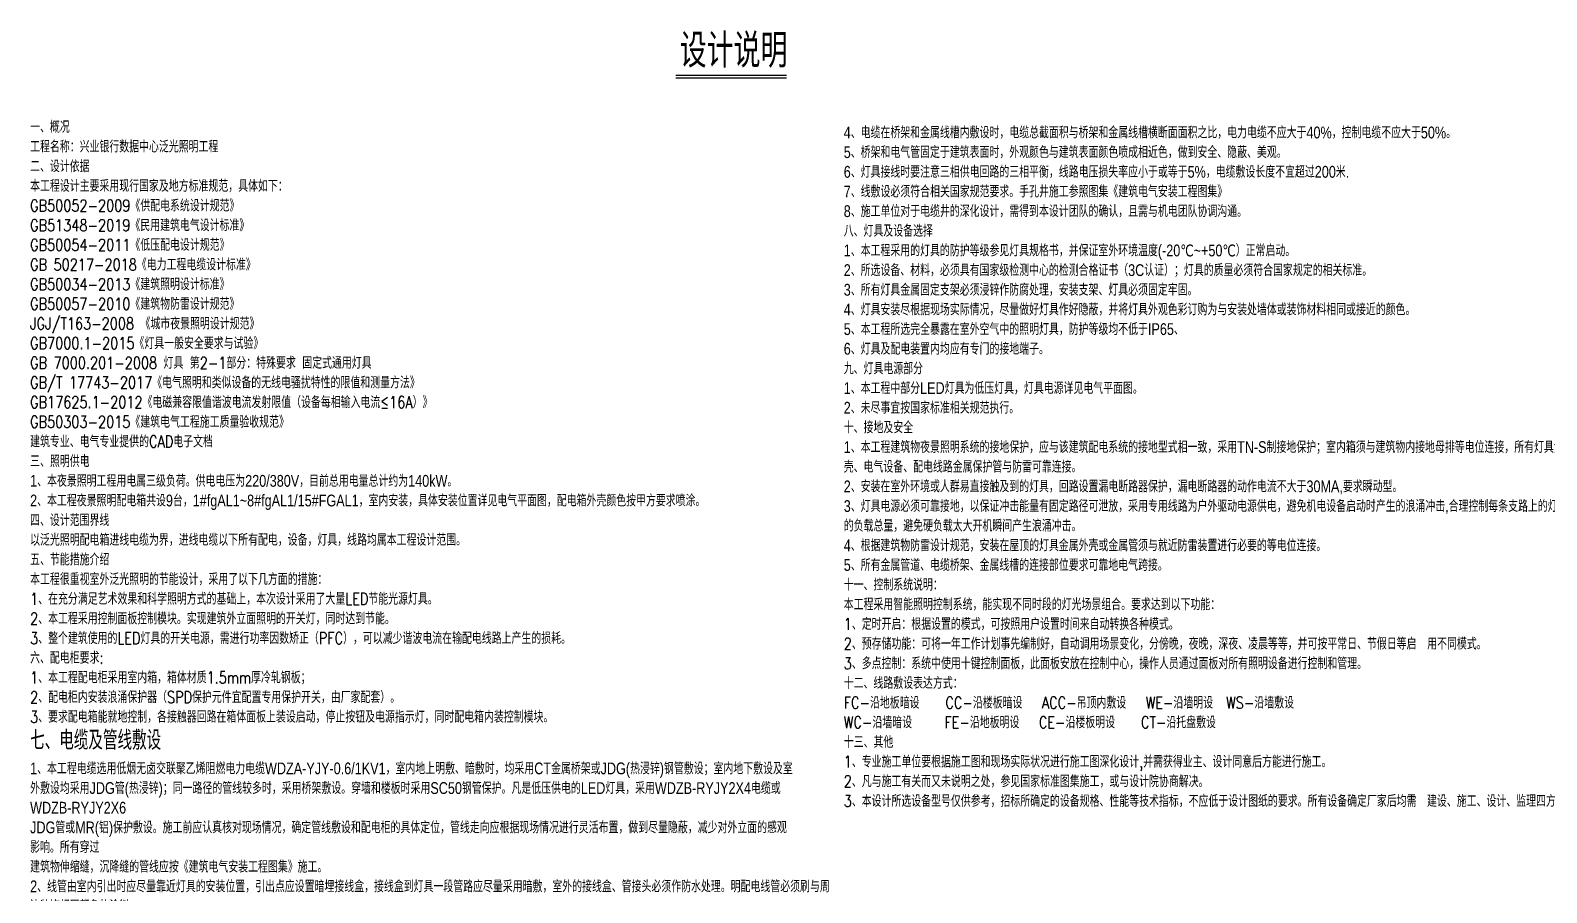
# Model space of a CAD drawing. Header units: millimetres. Extents: x -158656 to -149924, y -51573 to -51018.
# Drawn here: x -158656.5 to -158206.4, y -51372.2 to -51116.3 of the extents above; entities that cross this region are included whole.
import ezdxf

# ---------------------------------------------------------------- set-up
doc = ezdxf.new("R2010")
doc.units = ezdxf.units.MM
doc.header["$MEASUREMENT"] = 0
doc.layers.add('FG-灯具', color=3, linetype='Continuous')
doc.layers.add('！景观照明', color=7, linetype='Continuous')
doc.styles.add('_TEL_DIM', font='SIMPLEX', dxfattribs={"width": 0.8, "height": 3.5, "bigfont": 'HZTXT'})

msp = doc.modelspace()

# ---------------------------------------------------------------- linework, layer by layer
at = {"layer": '！景观照明'}
for p, q in [((-158464.9, -51129.67), (-158432.04, -51129.67)), ((-158464.9, -51130.41), (-158432.04, -51130.41))]:
    msp.add_line(p, q, dxfattribs=at)

# ---------------------------------------------------------------- texts
at = {"layer": 'FG-灯具', "style": '_TEL_DIM', "width": 0.8}
msp.add_text('设计说明 ', height=10, dxfattribs=at).set_placement((-158463.75, -51127.35))
at = {"layer": 'FG-灯具', "char_height": 3.5, "attachment_point": 1, "style": '_TEL_DIM'}
for s, insert in [('{\\Fbzxw,bzhz|c134;\\H0.99999x;\\C7;一、概况\\P工程名称：兴业银行数据中心泛光照明工程 \\P二\\A1;、\\A0;设计依据\\Fsimplex|c134;\\H1.5556x; \\H0.64286x;\\P\\Fbzxw,bzhz|c134;本工程设计主要采用现行国家及地方标准规范，具体如下：\\Fsimplex|c134;\\H1.656x; \\H0.60386x;\\PGB50052-2009\\Fbzxw,bzhz|c134;《供配电系统设计规范》\\Fsimplex|c134;\\H1.6216x; \\H0.61669x;\\PGB51348-2019\\Fbzxw,bzhz|c134;《民用建筑电气设计标准》\\Fsimplex|c134;\\H1.634x; \\H0.61199x;\\PGB50054-2011\\Fbzxw,bzhz|c134;《低压配电设计规范》\\Fsimplex|c134;\\H1.6289x; \\H0.61392x;\\PGB 50217-2018\\Fbzxw,bzhz|c134;《电力工程电缆设计标准》\\Fsimplex|c134;\\H1.6316x; \\H0.6129x;\\PGB50034-2013\\Fbzxw,bzhz|c134;《建筑照明设计标准》\\Fsimplex|c134;\\H1.6376x; \\H0.61066x;\\PGB50057-2010\\Fbzxw,bzhz|c134;《建筑物防雷设计规范》\\Fsimplex|c134;\\H1.6277x; \\H0.61436x;\\PJGJ/T163-2008 \\Fbzxw,bzhz|c134;《城市夜景照明设计规范》\\Fsimplex|c134;\\H1.6241x; \\H0.61573x;\\PGB7000.1-2015\\Fbzxw,bzhz|c134;《灯具一般安全要求与试验》\\Fsimplex|c134;\\H1.6253x; \\H0.61527x;\\PGB 7000.201-2008 \\Fbzxw,bzhz|c134;灯具\\Fsimplex|c134; \\Fbzxw,bzhz|c134;第\\Fsimplex|c134;2-1\\Fbzxw,bzhz|c134;部分：特殊要求\\Fsimplex|c134; \\Fbzxw,bzhz|c134;固定式通用灯具\\Fsimplex|c134;\\H1.6249x; \\H0.61542x;\\PGB/T 17743-2017\\Fbzxw,bzhz|c134;《电气照明和类似设备的无线电骚扰特性的限值和测量方法》\\Fsimplex|c134;\\H1.625x; \\H0.61537x;\\PGB17625.1-2012\\Fbzxw,bzhz|c134;《电磁兼容限值谐波电流发射限值（设备每相输入电流\\Fsimplex|c134;≤16A\\Fbzxw,bzhz|c134;）》\\Fsimplex|c134;\\H1.625x; \\H0.61539x;\\PGB50303-2015\\Fbzxw,bzhz|c134;《建筑电气工程施工质量验收规范》\\Fsimplex|c134;\\H1.625x; \\H0.61538x;\\P\\Fbzxw,bzhz|c134;建筑专业、电气专业提供的\\Fsimplex|c134;CAD\\Fbzxw,bzhz|c134;电子文档\\Fsimplex|c134;\\H1.625x; \\Fbzxw,bzhz|c134;\\H0.61539x;\\P三\\A1;、\\A0;照明供电\\H1.625x; \\H0.61538x;\\P\\pt42;1\\A1;、\\A0;本夜景照明工程用电属三级负荷。供电电压为220/380V，目前总用电量总计约为140kW。\\H1.625x; \\H0.61538x;\\P\\ptz;2\\A1;、\\A0;本工程夜景照明配电箱共设9台，1#fgAL1~8#fgAL1/15#FGAL1，室内安装，具体安装位置详见电气平面图，配电箱外壳颜色按甲方要求喷涂。\\H1.625x; \\H0.61538x;\\P\\H0.99998x;四\\A1;、\\A0;设计范围界线\\H1.625x; \\H0.61538x;\\P以泛光照明配电箱进线电缆为界，进线电缆以下所有配电，设备，灯具，线路均属本工程设计范围。\\H1.6329x; \\Fxd-hzs,xd-hztxt|c134;\\H0.61241x;\\W0.7;\\P\\Fbzxw,bzhz|c134;\\W0.8;五\\A1;、\\A0;节能措施介绍\\Fsimplex|c134;\\H1.6255x; \\H0.61521x;\\P\\Fbzxw,bzhz|c134;本工程很重视室外泛光照明的节能设计，采用了以下几方面的措施：\\Fsimplex|c134;\\H1.6248x; \\H0.61544x;\\P1\\A1;\\Fbzxw,bzhz|c134;、\\A0;在充分满足艺术效果和科学照明方式的基础上，本次设计采用了大量\\Fsimplex|c134;LED\\Fbzxw,bzhz|c134;节能光源灯具。\\Fsimplex|c134;\\H1.6251x; \\H0.61536x;\\P2\\A1;\\Fbzxw,bzhz|c134;、\\A0;本工程采用控制面板控制模块。实现建筑外立面照明的开关灯，同时达到节能。\\Fsimplex|c134;\\H1.625x; \\H0.61539x;\\P3\\A1;\\Fbzxw,bzhz|c134;、\\A0;整个建筑使用的\\Fsimplex|c134;LED\\Fbzxw,bzhz|c134;灯具的开关电源，需进行功率因数矫正（\\Fsimplex|c134;PFC\\Fbzxw,bzhz|c134;），可以减少谐波电流在输配电线路上产生的损耗。\\Fsimplex|c134;\\H1.6329x; \\H0.61241x;\\P\\Fbzxw,bzhz|c134;六\\A1;、\\A0;配电柜要求\\Fsimplex|c134;:\\H1.6293x; \\H0.61377x;\\P1\\A1;\\Fbzxw,bzhz|c134;、\\A0;本工程配电柜采用室内箱，箱体材质\\Fsimplex|c134;1.5mm\\Fbzxw,bzhz|c134;厚冷轧钢板；\\Fsimplex|c134;\\H1.6236x; \\H0.61592x;\\P2\\A1;\\Fbzxw,bzhz|c134;、\\A0;配电柜内安装浪涌保护器（\\Fsimplex|c134;SPD\\Fbzxw,bzhz|c134;保护元件宜配置专用保护开关，由厂家配套）。\\Fsimplex|c134;\\H1.6255x; \\H0.61521x;\\P3\\A1;\\Fbzxw,bzhz|c134;、\\A0;要求配电箱能就地控制，各接触器回路在箱体面板上装设启动，停止按钮及电源指示灯，同时配电箱内装控制模块。\\Fsimplex|c134;\\H1.6248x; \\P\\Fbzxw,bzhz|c134;七、电缆及管线敷设\\P\\H0.61551x;1、本工程电缆选用低烟无卤交联聚乙烯阻燃电力电缆WDZA-YJY-0.6/1KV1，室内地上明敷、暗敷时，均采用CT金属桥架或JDG(热浸锌)钢管敷设；室内地下敷设及室外敷设均采用JDG管(热浸锌)；同一路径的管线较多时，采用桥架敷设。穿墙和楼板时采用SC50钢管保护。凡是低压供电的LED灯具，采用WDZB-RYJY2X4电缆或WDZB-RYJY2X6\\PJDG管或MR(铝)保护敷设。施工前应认真核对现场情况，确定管线敷设和配电柜的具体定位，管线走向应根据现场情况进行灵活布置，做到尽量隐蔽，减少对外立面的感观影响。所有穿过\\P建筑物伸缩缝，沉降缝的管线应按《建筑电气安装工程图集》施工。\\P2、线管由室内引出时应尽量靠近灯具的安装位置，引出点应设置暗埋接线盒，接线盒到灯具一段管路应尽量采用暗敷，室外的接线盒、管接头必须作防水处理。明配电线管必须刷与周\\P边装饰相同颜色的涂料。\\P3、、室外电缆的交叉连接部分，接头应放置在接线盒内，所有线缆接头均需做搪锡处理，并加设热缩套管，做好防水处理。}', (-158656.53, -51143.24)), ('{\\Fbzxw,bzhz|c134;\\H0.99999x;\\C7;4、电缆在桥架和金属线槽内敷设时，电缆总截面积与桥架和金属线槽横断面面积之比，电力电缆不应大于40%，控制电缆不应大于50%。\\P5、桥架和电气管固定于建筑表面时，外观颜色与建筑表面颜色喷成相近色，做到安全、隐蔽、美观。\\P6、灯具接线时要注意三相供电回路的三相平衡，线路电压损失率应小于或等于5%，电缆敷设长度不宜超过200米.\\P7、线敷设必须符合相关国家规范要求。手孔井施工参照图集《建筑电气安装工程图集》\\P8、施工单位对于电缆井的深化设计，需得到本设计团队的确认，且需与机电团队协调沟通。\\P八、灯具及设备选择\\P1、本工程采用的灯具的防护等级参见灯具规格书，并保证室外环境温度(-20℃~+50℃）正常启动。\\P2、所选设备、材料，必须具有国家级检测中心的检测合格证书（3C认证）；灯具的质量必须符合国家规定的相关标准。\\P3、所有灯具金属固定支架必须浸锌作防腐处理，安装支架、灯具必须固定牢固。\\P4、灯具安装尽根据现场实际情况，尽量做好灯具作好隐蔽，并将灯具外观色彩订购为与安装处墙体或装饰材料相同或接近的颜色。\\P5、本工程所选完全暴露在室外空气中的照明灯具，防护等级均不低于IP65、\\P6、灯具及配电装置内均应有专门的接地端子。\\P九、灯具电源部分\\P1、本工程中部分LED灯具为低压灯具，灯具电源详见电气平面图。\\P2、未尽事宜按国家标准相关规范执行。\\P十、接地及安全\\P1、本工程建筑物夜景照明系统的接地保护，应与该建筑配电系统的接地型式相一致，采用TN-S制接地保护；室内箱须与建筑物内接地母排等电位连接，所有灯具金属外\\P壳、电气设备、配电线路金属保护管与防雷可靠连接。\\P2、安装在室外环境或人群易直接触及到的灯具，回路设置漏电断路器保护，漏电断路器的动作电流不大于30MA,要求瞬动型。\\P3、灯具电源必须可靠接地，以保证冲击能量有固定路径可泄放，采用专用线路为户外驱动电源供电，避免机电设备启动时产生的浪涌冲击,合理控制每条支路上的灯具或电源\\P的负载总量，避免硬负载太大开机瞬间产生浪涌冲击。\\P4、根据建筑物防雷设计规范，安装在屋顶的灯具金属外壳或金属管须与就近防雷装置进行必要的等电位连接。\\P5、所有金属管道、电缆桥架、金属线槽的连接部位要求可靠地电气跨接。\\P\\H1.00001x;十一\\A1;、\\A0;控制系统说明：\\Fsimplex|c134;\\P\\Fbzxw,bzhz|c134;本工程采用智能照明控制系统，能实现不同时段的灯光场景组合。要求达到以下功能：\\Fsimplex|c134;\\H1.83333x; \\H0.54545x;\\P1\\A1;\\Fbzxw,bzhz|c134;、\\A0;定时开启：根据设置的模式，可按照用户设置时间来自动转换各种模式。\\Fsimplex|c134;\\H1.55556x; \\H0.64286x;\\P2\\A1;\\Fbzxw,bzhz|c134;、\\A0;预存储功能：可将一年工作计划事先编制好，自动调用场景变化，分傍晚，夜晚，深夜、凌晨等等，并可按平常日、节假日等启\\Fsimplex|c134;\\H1.64815x; \\Fbzxw,bzhz|c134;\\H0.60674x;用不同模式。\\Fsimplex|c134;\\H1.61728x; \\H0.61832x;\\P3\\A1;\\Fbzxw,bzhz|c134;、\\A0;多点控制：系统中使用十键控制面板，此面板安放在控制中心，操作人员通过面板对所有照明设备进行控制和管理。\\Fsimplex|c134;\\H1.63545x; \\H0.61145x;\\P\\Fbzxw,bzhz|c134;十二、线路敷设表达方式：\\Fsimplex|c134;\\H1.62841x; \\H0.6141x;\\PFC-\\Fbzxw,bzhz|c134;沿地板暗设\\Fsimplex|c134;    CC-\\Fbzxw,bzhz|c134;沿楼板暗设\\Fsimplex|c134;   ACC-\\Fbzxw,bzhz|c134;吊顶内敷设\\Fsimplex|c134;   WE-\\Fbzxw,bzhz|c134;沿墙明设\\Fsimplex|c134;  WS-\\Fbzxw,bzhz|c134;沿墙敷设\\Fsimplex|c134;\\H1.62386x; \\H0.61582x;\\PWC-\\Fbzxw,bzhz|c134;沿墙暗设\\Fsimplex|c134;     FE-\\Fbzxw,bzhz|c134;沿地板明设\\Fsimplex|c134;   CE-\\Fbzxw,bzhz|c134;沿楼板明设\\Fsimplex|c134;    CT-\\Fbzxw,bzhz|c134;沿托盘敷设\\Fsimplex|c134;\\H1.62538x; \\H0.61524x;\\P\\Fbzxw,bzhz|c134;十三\\A1;、\\A0;其他\\Fsimplex|c134;\\H1.62487x; \\H0.61543x;\\P1\\A1;\\Fbzxw,bzhz|c134;、专业施工单位要根据施工图和现场实际状况进行施工图深化设计\\Fsimplex|c134;,\\Fbzxw,bzhz|c134;并需获得业主、设计同意后方能进行施工。\\A0;\\Fsimplex|c134;\\H1.63292x; \\H0.6124x;\\P2\\A1;\\Fbzxw,bzhz|c134;、\\A0;凡与施工有关而又未说明之处，参见国家标准图集施工，或与设计院协商解决。\\Fsimplex|c134;\\H1.63713x; \\H0.61083x;\\P3\\A1;\\Fbzxw,bzhz|c134;、\\A0;本设计所选设备型号仅供参考，招标所确定的设备规格、性能等技术指标，不应低于设计图纸的要求。所有设备确定厂家后均需\\Fsimplex|c134;\\H1.62785x; \\Fbzxw,bzhz|c134;\\H0.61431x;建设、施工、设计、监理四方进行技术交底。\\Fsimplex|c134;\\H1.63192x; }', (-158415.06, -51144.89))]:
    msp.add_mtext_dynamic_manual_height_columns(s, width=226.6929, gutter_width=17.5, heights=[0], dxfattribs=dict(at, insert=insert))

doc.saveas('drawing.dxf')
